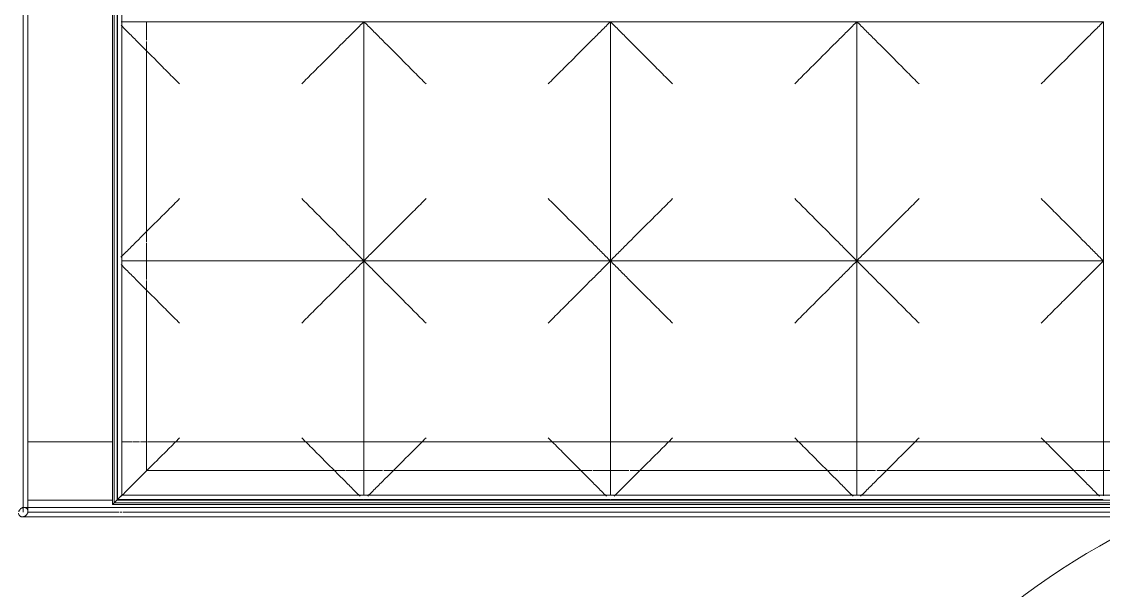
# Model space of a CAD drawing. Header units: inches. Extents: x -2349 to 1043, y -456 to 2193.
# Drawn here: x 727.62 to 763.83, y 405.72 to 424.76 of the extents above; entities that cross this region are included whole.
import ezdxf

# ---------------------------------------------------------------- set-up
doc = ezdxf.new("R2010")
doc.units = ezdxf.units.IN
doc.header["$MEASUREMENT"] = 0
doc.linetypes.add('Dash 1_16_', pattern=[0.125, 0.0625, -0.0625])
for name, color, linetype, lineweight in [('A-DETL', 90, 'Continuous', 9), ('G-ANNO-REVC', 71, 'Continuous', 9), ('I-FURN', 30, 'Continuous', 9)]:
    doc.layers.add(name, color=color, linetype=linetype, lineweight=lineweight)

# ---------------------------------------------------------------- blocks, each defined once
blk = doc.blocks.new('REVIT_SLU235C - REVIT_SLU235C-8102932-7TH FLOOR POWER _ SIGNAL')
at = {"layer": 'I-FURN'}
for p, q in [((-40.401, 12.162), (-40.401, -21.408)), ((-40.243, -21.378), (-40.243, 12.004)), ((-37.415, 4.725), (-37.415, -21.155)), ((-37.363, 4.95), (-37.363, -21.102)), ((-37.259, 4.721), (-37.259, -20.997)), ((-37.25, -20.989), (-37.25, 4.715)), ((-37.1, -20.84), (-37.1, 4.496)), ((-37.25, -12.998), (-37.25, -4.997)), ((-37.121, -4.997), (-29, -4.997)), ((-36.274, -5.617), (-36.274, -4.997)), ((-36.274, -4.997), (-36.274, -5.617)), ((-29, -12.998), (-29, -4.997)), ((-29, -4.997), (-20.75, -4.997)), ((-29, -4.997), (-29, -12.998)), ((-20.75, -4.997), (-20.75, -12.998)), ((-20.75, -4.997), (-12.5, -4.997)), ((-20.75, -4.997), (-20.75, -12.998)), ((-12.5, -12.998), (-12.5, -4.997)), ((-12.5, -4.997), (-4.25, -4.997)), ((-12.5, -12.998), (-12.5, -4.997)), ((-4.25, -4.997), (-4.25, -12.998)), ((-36.274, -12.378), (-36.274, -5.657)), ((-36.274, -5.657), (-36.274, -12.378)), ((-36.274, -12.998), (-36.274, -12.407)), ((-36.274, -12.407), (-36.274, -12.998)), ((-37.25, -20.989), (-37.25, -13.002)), ((-29, -12.998), (-37.105, -12.998)), ((-37.105, -13.002), (-29, -13.002)), ((-36.274, -13.622), (-36.274, -13.002)), ((-36.274, -13.002), (-36.274, -13.622)), ((-20.75, -12.998), (-29, -12.998)), ((-29, -20.847), (-29, -13.002)), ((-29, -13.002), (-20.75, -13.002)), ((-29, -13.002), (-29, -20.847)), ((-20.75, -12.998), (-12.5, -12.998)), ((-20.75, -13.002), (-20.75, -20.848)), ((-20.75, -13.002), (-12.5, -13.002)), ((-20.75, -13.002), (-20.75, -20.848)), ((-4.25, -12.998), (-12.5, -12.998)), ((-12.5, -13.002), (-12.5, -20.85)), ((-12.5, -13.002), (-4.25, -13.002)), ((-12.5, -20.85), (-12.5, -13.002)), ((-4.25, -20.861), (-4.25, -13.002)), ((-36.274, -20.014), (-36.274, -13.662)), ((-36.274, -13.662), (-36.274, -20.014)), ((-37.409, -19.055), (-40.25, -19.055)), ((-40.25, -19.055), (-37.409, -19.055)), ((-36.991, -19.055), (-37.086, -19.055)), ((-37.086, -19.055), (-36.991, -19.055)), ((-36.763, -19.055), (-36.973, -19.055)), ((-36.973, -19.055), (-36.763, -19.055)), ((-36.508, -19.055), (-36.743, -19.055)), ((-36.743, -19.055), (-36.508, -19.055)), ((-36.274, -19.055), (-36.474, -19.055)), ((-36.474, -19.055), (-36.274, -19.055)), ((36.025, -19.055), (-36.239, -19.055)), ((-36.239, -19.055), (36.025, -19.055)), ((-36.26, -20.014), (-29.62, -20.014)), ((-29.62, -20.014), (-36.239, -20.014)), ((-28.38, -20.014), (-29.589, -20.014)), ((-29.589, -20.014), (-28.38, -20.014)), ((-21.37, -20.014), (-28.337, -20.014)), ((-28.337, -20.014), (-21.37, -20.014)), ((-20.13, -20.014), (-21.339, -20.014)), ((-21.339, -20.014), (-20.13, -20.014)), ((-13.12, -20.014), (-20.087, -20.014)), ((-20.087, -20.014), (-13.12, -20.014)), ((-11.88, -20.014), (-13.089, -20.014)), ((-13.089, -20.014), (-11.88, -20.014)), ((-4.87, -20.014), (-11.837, -20.014)), ((-11.837, -20.014), (-4.87, -20.014)), ((-3.63, -20.014), (-4.839, -20.014)), ((-4.839, -20.014), (-3.63, -20.014)), ((-37.245, -20.998), (-37.179, -20.998)), ((-29.014, -20.989), (-37.236, -20.989)), ((-37.176, -20.998), (-36.991, -20.998)), ((36.851, -20.84), (-37.1, -20.84)), ((-36.988, -20.998), (-36.763, -20.998)), ((-36.76, -20.998), (-36.508, -20.998)), ((-36.505, -20.998), (-29.005, -20.998)), ((-28.995, -20.998), (-20.755, -20.998)), ((-20.764, -20.989), (-28.986, -20.989)), ((-20.745, -20.998), (-12.505, -20.998)), ((-12.514, -20.989), (-20.736, -20.989)), ((-12.495, -20.998), (-4.255, -20.998)), ((-4.264, -20.989), (-12.486, -20.989)), ((-37.399, -21.25), (-40.371, -21.25)), ((-37.41, -21.003), (-40.249, -21.003)), ((-40.249, -21.003), (-37.41, -21.003)), ((-37.415, -21.155), (37.166, -21.155)), ((-37.363, -21.102), (37.113, -21.102)), ((-29, -21.003), (-37.25, -21.003)), ((-37.179, -21.003), (-37.25, -21.003)), ((-37.25, -21.003), (-37.179, -21.003)), ((-36.991, -21.003), (-37.176, -21.003)), ((-37.176, -21.003), (-36.991, -21.003)), ((-36.763, -21.003), (-36.988, -21.003)), ((-36.988, -21.003), (-36.763, -21.003)), ((-36.508, -21.003), (-36.76, -21.003)), ((-36.76, -21.003), (-36.508, -21.003)), ((36.363, -21.003), (-36.505, -21.003)), ((-36.505, -21.003), (36.363, -21.003)), ((36.098, -21.25), (-36.239, -21.25)), ((-20.75, -21.003), (-29, -21.003)), ((-20.75, -21.003), (-12.5, -21.003)), ((-12.5, -21.003), (-4.25, -21.003)), ((-40.431, -21.565), (-37.399, -21.565)), ((-37.399, -21.408), (-40.247, -21.408)), ((-40.247, -21.408), (-37.245, -21.408)), ((-37.252, -21.408), (-37.399, -21.408)), ((-37.191, -21.408), (-37.252, -21.408)), ((-37.245, -21.408), (-37.189, -21.408)), ((-37.092, -21.408), (-37.161, -21.408)), ((-37.159, -21.408), (-37.087, -21.408)), ((-36.351, -21.408), (-37.057, -21.408)), ((-37.052, -21.408), (-36.35, -21.408)), ((-36.239, -21.408), (-36.351, -21.408)), ((-36.35, -21.408), (-36.239, -21.408)), ((-36.239, -21.408), (36.098, -21.408)), ((36.098, -21.408), (-36.239, -21.408)), ((-36.239, -21.565), (36.098, -21.565))]:
    blk.add_line(p, q, dxfattribs=at)
at = {"layer": 'I-FURN', "flags": 128}
for points in [[(-37.399, -21.25), (-37.389, -21.25), (-37.377, -21.25), (-37.363, -21.25), (-37.348, -21.25), (-37.331, -21.25), (-37.312, -21.25), (-37.291, -21.25), (-37.269, -21.25), (-37.245, -21.25), (-37.22, -21.25), (-37.192, -21.25), (-37.164, -21.25), (-37.134, -21.25), (-37.102, -21.25), (-37.069, -21.25), (-37.035, -21.25), (-36.999, -21.25), (-36.962, -21.25), (-36.925, -21.25), (-36.885, -21.25), (-36.845, -21.25), (-36.804, -21.25), (-36.762, -21.25), (-36.72, -21.25), (-36.676, -21.25), (-36.632, -21.25), (-36.587, -21.25), (-36.542, -21.25), (-36.496, -21.25), (-36.449, -21.25), (-36.403, -21.25), (-36.356, -21.25), (-36.309, -21.25), (-36.262, -21.25), (-36.239, -21.25)], [(-36.239, -21.565), (-36.287, -21.565), (-36.334, -21.565), (-36.381, -21.565), (-36.428, -21.565), (-36.474, -21.565), (-36.52, -21.565), (-36.566, -21.565), (-36.611, -21.565), (-36.655, -21.565), (-36.699, -21.565), (-36.742, -21.565), (-36.785, -21.565), (-36.826, -21.565), (-36.867, -21.565), (-36.906, -21.565), (-36.945, -21.565), (-36.982, -21.565), (-37.018, -21.565), (-37.053, -21.565), (-37.087, -21.565), (-37.119, -21.565), (-37.15, -21.565), (-37.179, -21.565), (-37.207, -21.565), (-37.233, -21.565), (-37.258, -21.565), (-37.281, -21.565), (-37.302, -21.565), (-37.322, -21.565), (-37.34, -21.565), (-37.356, -21.565), (-37.371, -21.565), (-37.384, -21.565), (-37.394, -21.565), (-37.399, -21.565)]]:
    blk.add_lwpolyline(points, dxfattribs=at)
at = {"layer": 'I-FURN'}
for points, knots in [([(-29, -4.997), (-29.094, -5.093), (-29.292, -5.292), (-29.724, -5.719), (-30.201, -6.201), (-30.701, -6.694), (-30.955, -6.949), (-31.081, -7.078)], [0, 0, 0, 0, 0.166667, 0.333333, 0.666667, 0.833333, 1, 1, 1, 1]), ([(-26.918, -7.078), (-27.048, -6.951), (-27.303, -6.698), (-27.796, -6.198), (-28.278, -5.721), (-28.704, -5.289), (-28.904, -5.091), (-29, -4.997)], [-1, -1, -1, -1, -0.833333, -0.666667, -0.333333, -0.166667, 0, 0, 0, 0]), ([(-20.75, -4.997), (-20.844, -5.093), (-21.042, -5.292), (-21.474, -5.719), (-21.951, -6.201), (-22.451, -6.694), (-22.705, -6.949), (-22.831, -7.078)], [0, 0, 0, 0, 0.166667, 0.333333, 0.666667, 0.833333, 1, 1, 1, 1]), ([(-18.668, -7.078), (-18.798, -6.951), (-19.053, -6.698), (-19.546, -6.198), (-20.028, -5.721), (-20.454, -5.289), (-20.654, -5.091), (-20.75, -4.997)], [-1, -1, -1, -1, -0.833333, -0.666667, -0.333333, -0.166667, 0, 0, 0, 0]), ([(-12.5, -4.997), (-12.594, -5.093), (-12.792, -5.292), (-13.224, -5.719), (-13.701, -6.201), (-14.201, -6.694), (-14.455, -6.949), (-14.581, -7.078)], [0, 0, 0, 0, 0.166667, 0.333333, 0.666667, 0.833333, 1, 1, 1, 1]), ([(-10.418, -7.078), (-10.548, -6.951), (-10.803, -6.698), (-11.296, -6.198), (-11.778, -5.721), (-12.204, -5.289), (-12.404, -5.091), (-12.5, -4.997)], [-1, -1, -1, -1, -0.833333, -0.666667, -0.333333, -0.166667, 0, 0, 0, 0]), ([(-4.25, -4.997), (-4.344, -5.093), (-4.542, -5.292), (-4.974, -5.719), (-5.451, -6.201), (-5.951, -6.694), (-6.205, -6.949), (-6.331, -7.078)], [0, 0, 0, 0, 0.166667, 0.333333, 0.666667, 0.833333, 1, 1, 1, 1]), ([(-35.168, -7.078), (-35.298, -6.951), (-35.553, -6.698), (-36.046, -6.198), (-36.528, -5.721), (-36.91, -5.334), (-37.07, -5.174), (-37.128, -5.117)], [-1, -1, -1, -1, -0.8333333, -0.6666667, -0.3333333, -0.1666667, -0.0696455, -0.0696455, -0.0696455, -0.0696455]), ([(-37.13, -12.875), (-37.072, -12.818), (-36.913, -12.658), (-36.526, -12.276), (-36.049, -11.794), (-35.549, -11.301), (-35.295, -11.046), (-35.168, -10.916)], [0.0696455, 0.0696455, 0.0696455, 0.0696455, 0.1666667, 0.3333333, 0.6666667, 0.8333333, 1, 1, 1, 1]), ([(-29, -12.998), (-29.096, -12.904), (-29.296, -12.706), (-29.722, -12.273), (-30.204, -11.797), (-30.697, -11.297), (-30.952, -11.043), (-31.081, -10.916)], [0, 0, 0, 0, 0.166667, 0.333333, 0.666667, 0.833333, 1, 1, 1, 1]), ([(-29, -12.998), (-28.906, -12.902), (-28.708, -12.702), (-28.276, -12.276), (-27.799, -11.794), (-27.299, -11.301), (-27.045, -11.046), (-26.918, -10.916)], [0, 0, 0, 0, 0.166667, 0.333333, 0.666667, 0.833333, 1, 1, 1, 1]), ([(-20.75, -12.998), (-20.846, -12.904), (-21.046, -12.706), (-21.472, -12.273), (-21.954, -11.797), (-22.447, -11.297), (-22.702, -11.043), (-22.831, -10.916)], [0, 0, 0, 0, 0.166667, 0.333333, 0.666667, 0.833333, 1, 1, 1, 1]), ([(-20.75, -12.998), (-20.656, -12.902), (-20.458, -12.702), (-20.026, -12.276), (-19.549, -11.794), (-19.049, -11.301), (-18.795, -11.046), (-18.668, -10.916)], [0, 0, 0, 0, 0.166667, 0.333333, 0.666667, 0.833333, 1, 1, 1, 1]), ([(-12.5, -12.998), (-12.596, -12.904), (-12.796, -12.706), (-13.222, -12.273), (-13.704, -11.797), (-14.197, -11.297), (-14.452, -11.043), (-14.581, -10.916)], [0, 0, 0, 0, 0.166667, 0.333333, 0.666667, 0.833333, 1, 1, 1, 1]), ([(-12.5, -12.998), (-12.406, -12.902), (-12.208, -12.702), (-11.776, -12.276), (-11.299, -11.794), (-10.799, -11.301), (-10.545, -11.046), (-10.418, -10.916)], [0, 0, 0, 0, 0.166667, 0.333333, 0.666667, 0.833333, 1, 1, 1, 1]), ([(-4.25, -12.998), (-4.346, -12.904), (-4.546, -12.706), (-4.972, -12.273), (-5.454, -11.797), (-5.947, -11.297), (-6.202, -11.043), (-6.331, -10.916)], [0, 0, 0, 0, 0.166667, 0.333333, 0.666667, 0.833333, 1, 1, 1, 1]), ([(-29, -13.002), (-29.094, -13.098), (-29.292, -13.298), (-29.724, -13.724), (-30.201, -14.206), (-30.701, -14.699), (-30.955, -14.955), (-31.081, -15.084)], [0, 0, 0, 0, 0.166667, 0.333333, 0.666667, 0.833333, 1, 1, 1, 1]), ([(-26.918, -15.084), (-27.048, -14.957), (-27.303, -14.703), (-27.796, -14.204), (-28.278, -13.727), (-28.704, -13.294), (-28.904, -13.096), (-29, -13.002)], [-1, -1, -1, -1, -0.833333, -0.666667, -0.333333, -0.166667, 0, 0, 0, 0]), ([(-20.75, -13.002), (-20.844, -13.098), (-21.042, -13.298), (-21.474, -13.724), (-21.951, -14.206), (-22.451, -14.699), (-22.705, -14.955), (-22.831, -15.084)], [0, 0, 0, 0, 0.166667, 0.333333, 0.666667, 0.833333, 1, 1, 1, 1]), ([(-18.668, -15.084), (-18.798, -14.957), (-19.053, -14.703), (-19.546, -14.204), (-20.028, -13.727), (-20.454, -13.294), (-20.654, -13.096), (-20.75, -13.002)], [-1, -1, -1, -1, -0.833333, -0.666667, -0.333333, -0.166667, 0, 0, 0, 0]), ([(-12.5, -13.002), (-12.594, -13.098), (-12.792, -13.298), (-13.224, -13.724), (-13.701, -14.206), (-14.201, -14.699), (-14.455, -14.955), (-14.581, -15.084)], [0, 0, 0, 0, 0.166667, 0.333333, 0.666667, 0.833333, 1, 1, 1, 1]), ([(-10.418, -15.084), (-10.548, -14.957), (-10.803, -14.703), (-11.296, -14.204), (-11.778, -13.727), (-12.204, -13.294), (-12.404, -13.096), (-12.5, -13.002)], [-1, -1, -1, -1, -0.833333, -0.666667, -0.333333, -0.166667, 0, 0, 0, 0]), ([(-4.25, -13.002), (-4.344, -13.098), (-4.542, -13.298), (-4.974, -13.724), (-5.451, -14.206), (-5.951, -14.699), (-6.205, -14.955), (-6.331, -15.084)], [0, 0, 0, 0, 0.166667, 0.333333, 0.666667, 0.833333, 1, 1, 1, 1]), ([(-35.168, -15.084), (-35.298, -14.957), (-35.553, -14.703), (-36.046, -14.204), (-36.528, -13.727), (-36.91, -13.34), (-37.07, -13.18), (-37.128, -13.123)], [-1, -1, -1, -1, -0.8333333, -0.6666667, -0.3333333, -0.1666667, -0.0696455, -0.0696455, -0.0696455, -0.0696455]), ([(-37.123, -20.874), (-37.068, -20.819), (-36.91, -20.661), (-36.526, -20.281), (-36.049, -19.8), (-35.549, -19.307), (-35.295, -19.051), (-35.168, -18.922)], [0.0735639, 0.0735639, 0.0735639, 0.0735639, 0.1666667, 0.3333333, 0.6666667, 0.8333333, 1, 1, 1, 1]), ([(-29.129, -20.876), (-29.185, -20.821), (-29.343, -20.664), (-29.722, -20.279), (-30.204, -19.802), (-30.697, -19.303), (-30.952, -19.049), (-31.081, -18.922)], [0.0735639, 0.0735639, 0.0735639, 0.0735639, 0.1666667, 0.3333333, 0.6666667, 0.8333333, 1, 1, 1, 1]), ([(-28.873, -20.874), (-28.818, -20.819), (-28.66, -20.661), (-28.276, -20.281), (-27.799, -19.8), (-27.299, -19.307), (-27.045, -19.051), (-26.918, -18.922)], [0.0735639, 0.0735639, 0.0735639, 0.0735639, 0.1666667, 0.3333333, 0.6666667, 0.8333333, 1, 1, 1, 1]), ([(-20.879, -20.876), (-20.935, -20.821), (-21.093, -20.664), (-21.472, -20.279), (-21.954, -19.802), (-22.447, -19.303), (-22.702, -19.049), (-22.831, -18.922)], [0.0735639, 0.0735639, 0.0735639, 0.0735639, 0.1666667, 0.3333333, 0.6666667, 0.8333333, 1, 1, 1, 1]), ([(-20.623, -20.874), (-20.568, -20.819), (-20.41, -20.661), (-20.026, -20.281), (-19.549, -19.8), (-19.049, -19.307), (-18.795, -19.051), (-18.668, -18.922)], [0.0735639, 0.0735639, 0.0735639, 0.0735639, 0.1666667, 0.3333333, 0.6666667, 0.8333333, 1, 1, 1, 1]), ([(-12.629, -20.876), (-12.685, -20.821), (-12.843, -20.664), (-13.222, -20.279), (-13.704, -19.802), (-14.197, -19.303), (-14.452, -19.049), (-14.581, -18.922)], [0.0735639, 0.0735639, 0.0735639, 0.0735639, 0.1666667, 0.3333333, 0.6666667, 0.8333333, 1, 1, 1, 1]), ([(-12.373, -20.874), (-12.318, -20.819), (-12.16, -20.661), (-11.776, -20.281), (-11.299, -19.8), (-10.799, -19.307), (-10.545, -19.051), (-10.418, -18.922)], [0.0735639, 0.0735639, 0.0735639, 0.0735639, 0.1666667, 0.3333333, 0.6666667, 0.8333333, 1, 1, 1, 1]), ([(-4.379, -20.876), (-4.435, -20.821), (-4.593, -20.664), (-4.972, -20.279), (-5.454, -19.802), (-5.947, -19.303), (-6.202, -19.049), (-6.331, -18.922)], [0.0735639, 0.0735639, 0.0735639, 0.0735639, 0.1666667, 0.3333333, 0.6666667, 0.8333333, 1, 1, 1, 1]), ([(-37.415, -21.155), (-37.415, -21.155), (-37.412, -21.152), (-37.403, -21.143), (-37.394, -21.134), (-37.385, -21.124), (-37.376, -21.116), (-37.367, -21.106), (-37.354, -21.093), (-37.339, -21.079), (-37.327, -21.067), (-37.315, -21.054), (-37.292, -21.031), (-37.272, -21.011), (-37.258, -20.997)], [0.5, 0.5, 0.5, 0.5, 0.5833333, 0.625, 0.6666667, 0.7083333, 0.7291667, 0.75, 0.7916667, 0.8333333, 0.8541667, 0.875, 0.9166667, 1, 1, 1, 1]), ([(-37.258, -20.997), (-37.272, -21.011), (-37.292, -21.031), (-37.318, -21.058), (-37.333, -21.073), (-37.345, -21.085), (-37.356, -21.096), (-37.367, -21.106), (-37.376, -21.116), (-37.385, -21.124), (-37.394, -21.134), (-37.403, -21.143), (-37.412, -21.152), (-37.415, -21.155), (-37.415, -21.155)], [0, 0, 0, 0, 0.0833333, 0.125, 0.1666667, 0.1875, 0.2083333, 0.25, 0.2708333, 0.2916667, 0.3333333, 0.375, 0.4166667, 0.5, 0.5, 0.5, 0.5]), ([(-37.258, -20.997), (-37.244, -20.983), (-37.223, -20.963), (-37.197, -20.937), (-37.182, -20.921), (-37.17, -20.91), (-37.159, -20.898), (-37.148, -20.888), (-37.139, -20.879), (-37.13, -20.87), (-37.121, -20.86), (-37.112, -20.851), (-37.103, -20.842), (-37.1, -20.84), (-37.1, -20.84)], [0, 0, 0, 0, 0.0833333, 0.125, 0.1666667, 0.1875, 0.2083333, 0.25, 0.2708333, 0.2916667, 0.3333333, 0.375, 0.4166667, 0.5, 0.5, 0.5, 0.5]), ([(-37.121, -20.861), (-37.125, -20.864), (-37.13, -20.87), (-37.139, -20.879), (-37.148, -20.888), (-37.161, -20.901), (-37.176, -20.915), (-37.188, -20.927), (-37.2, -20.94), (-37.223, -20.963), (-37.244, -20.983), (-37.258, -20.997)], [0.6666667, 0.6666667, 0.6666667, 0.6666667, 0.7083333, 0.7291667, 0.75, 0.7916667, 0.8333333, 0.8541667, 0.875, 0.9166667, 1, 1, 1, 1]), ([(-37.1, -20.84), (-37.1, -20.84), (-37.103, -20.842), (-37.112, -20.851), (-37.118, -20.857), (-37.121, -20.861)], [0.5, 0.5, 0.5, 0.5, 0.5833333, 0.625, 0.6666667, 0.6666667, 0.6666667, 0.6666667]), ([(-40.553, -21.397), (-40.551, -21.39), (-40.548, -21.38), (-40.542, -21.366), (-40.537, -21.357), (-40.532, -21.347), (-40.524, -21.335), (-40.515, -21.323), (-40.505, -21.311), (-40.494, -21.301), (-40.483, -21.291), (-40.47, -21.283), (-40.458, -21.275), (-40.442, -21.266), (-40.421, -21.258), (-40.397, -21.252), (-40.381, -21.25), (-40.371, -21.25)], [0.0833333, 0.0833333, 0.0833333, 0.0833333, 0.125, 0.1458333, 0.1666667, 0.1875, 0.2083333, 0.25, 0.2708333, 0.2916667, 0.3333333, 0.3541667, 0.375, 0.4166667, 0.4583333, 0.5, 0.5611111, 0.5611111, 0.5611111, 0.5611111]), ([(-40.371, -21.25), (-40.367, -21.25), (-40.357, -21.251), (-40.34, -21.253), (-40.322, -21.259), (-40.305, -21.267), (-40.289, -21.277), (-40.278, -21.288), (-40.27, -21.297), (-40.262, -21.307), (-40.255, -21.321), (-40.25, -21.333), (-40.249, -21.339)], [0.5611111, 0.5611111, 0.5611111, 0.5611111, 0.5833333, 0.625, 0.6666667, 0.7083333, 0.75, 0.7916667, 0.8125, 0.8333333, 0.875, 0.9166667, 0.9166667, 0.9166667, 0.9166667]), ([(-40.243, -21.378), (-40.243, -21.391), (-40.246, -21.412), (-40.254, -21.436), (-40.259, -21.449), (-40.264, -21.459), (-40.27, -21.469), (-40.278, -21.481), (-40.287, -21.493), (-40.297, -21.504), (-40.307, -21.515), (-40.319, -21.525), (-40.331, -21.533), (-40.344, -21.541), (-40.36, -21.55), (-40.38, -21.558), (-40.408, -21.565), (-40.435, -21.566), (-40.461, -21.563), (-40.48, -21.557), (-40.497, -21.549), (-40.512, -21.539), (-40.524, -21.528), (-40.532, -21.519), (-40.539, -21.509), (-40.547, -21.495), (-40.555, -21.471), (-40.558, -21.451), (-40.558, -21.438)], [0, 0, 0, 0, 0.083333, 0.125, 0.145833, 0.166667, 0.1875, 0.208333, 0.25, 0.270833, 0.291667, 0.333333, 0.354167, 0.375, 0.416667, 0.458333, 0.5, 0.583333, 0.625, 0.666667, 0.708333, 0.75, 0.791667, 0.8125, 0.833333, 0.875, 0.916667, 1, 1, 1, 1])]:
    blk.add_open_spline(points, degree=3, knots=knots, dxfattribs=at)
blk.add_open_spline([(-40.249, -21.339), (-40.245, -21.351), (-40.243, -21.364), (-40.243, -21.378)], degree=3, dxfattribs=at)
blk = doc.blocks.new('Family - ___-9782845-7TH FLOOR POWER _ SIGNAL')
at = {"layer": 'G-ANNO-REVC'}
blk.add_arc((775.473, 386.526), 23.8, 0, 154.7912, dxfattribs=at)

msp = doc.modelspace()

# ---------------------------------------------------------------- linework, layer by layer
at = {"layer": 'A-DETL', "linetype": 'Dash 1_16_'}
msp.add_ellipse((812.079, 367.346), major_axis=(-150, 0), ratio=0.72, dxfattribs=at)

# ---------------------------------------------------------------- block references
at = {"layer": 'G-ANNO-REVC'}
msp.add_blockref('Family - ___-9782845-7TH FLOOR POWER _ SIGNAL', (0, 0), dxfattribs=at)
at = {"layer": 'I-FURN'}
msp.add_blockref('REVIT_SLU235C - REVIT_SLU235C-8102932-7TH FLOOR POWER _ SIGNAL', (768.079, 429.75), dxfattribs=at)

doc.saveas('drawing.dxf')
